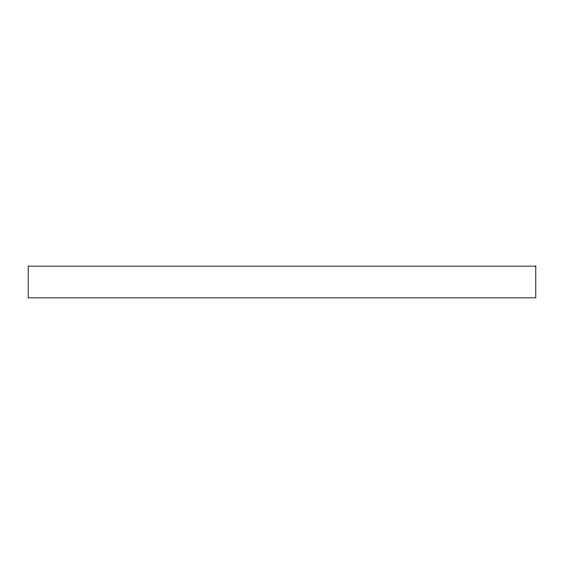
<?xml version="1.0" encoding="UTF-8"?>
<svg xmlns="http://www.w3.org/2000/svg" width="564" height="564" viewBox="0 0 564 564"><rect width="100%" height="100%" fill="white"/><g stroke="black" fill="none" stroke-linecap="round" stroke-linejoin="round"><path stroke-width="0.85" d="M535.8 266.137L28.2 266.137L28.2 297.863L535.8 297.863L535.8 266.137"/></g></svg>
